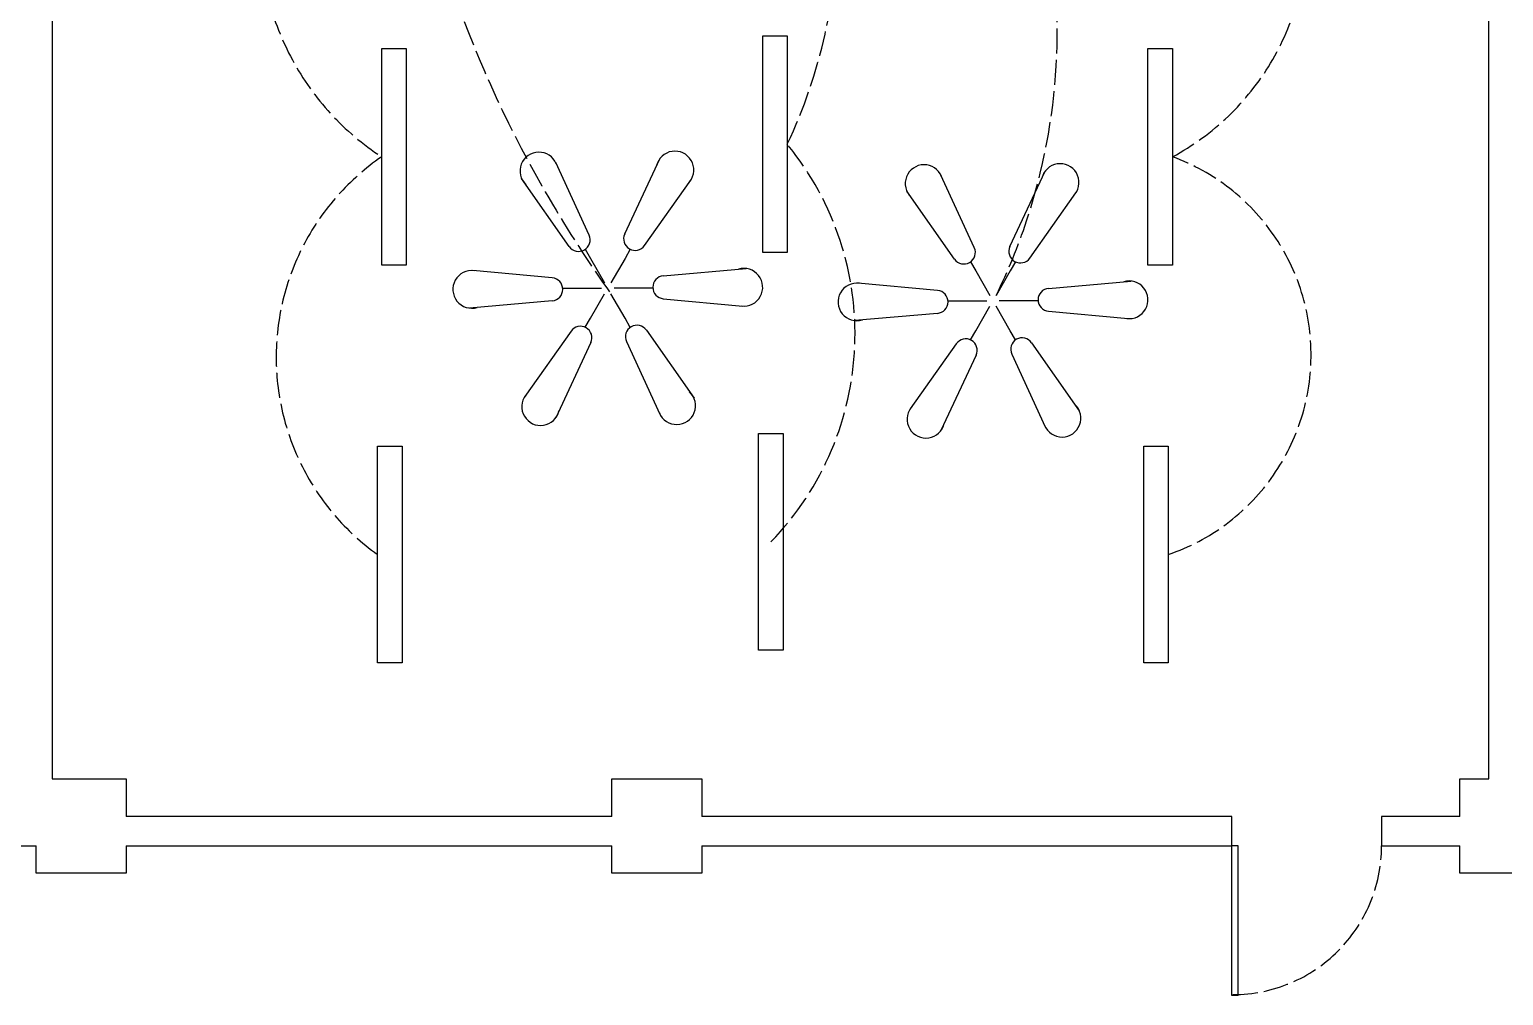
# Model space of a CAD drawing. Header units: centimetres. Extents: x 5373 to 12554, y -7923 to 4675.
# Drawn here: x 6347 to 7051, y -4955 to -4494 of the extents above; entities that cross this region are included whole.
import ezdxf

# ---------------------------------------------------------------- set-up
doc = ezdxf.new("R2010")
doc.units = ezdxf.units.CM
doc.linetypes.add('ACAD_ISO02W100', pattern=[15, 12, -3])
doc.linetypes.add('HIDDEN', pattern=[0.375, 0.25, -0.125])
for name, color, linetype in [('ELCETRICAN HIDDEN', 130, 'HIDDEN'), ('Electrical', 50, 'Continuous'), ('ELECTRICAL HIDDEN FAN', 210, 'HIDDEN')]:
    doc.layers.add(name, color=color, linetype=linetype)

# ---------------------------------------------------------------- blocks, each defined once
blk = doc.blocks.new('*U65')
at = {"layer": 'Electrical', "linetype": 'Continuous'}
for p, q in [((-11.98, 5.48), (27.55, 8.94)), ((-22, -0.5), (-35.5, -0.5)), ((-16.98, -0.5), (-22, -0.5)), ((-12.01, -5.48), (26, -8.99)), ((-11.5, -5.5), (-11.5, -5.5))]:
    blk.add_line(p, q, dxfattribs=at)
for centre, radius, start, end in [((26.5, 0), 9, 262.6286, 106.71207), ((-11.5, 0), 5.5, 95.00112, 264.72438)]:
    blk.add_arc(centre, radius, start, end, dxfattribs=at)
blk = doc.blocks.new('*U66')
at = {"layer": 'Electrical', "color": 0, "linetype": 'ByBlock', "lineweight": -2, "transparency": 16777216}
for p, rotation in [((-1234.18, 469.6), 119.9999999999999), ((-1195.68, 470.09), 59.99999999999997), ((-1253, 436), 180), ((-1233.32, 402.91), 239.9999999999999), ((-1194.82, 403.41), 300)]:
    blk.add_blockref('*U65', p, dxfattribs=dict(at, rotation=rotation))
blk.add_blockref('*U65', (-1176, 437), dxfattribs=at)
blk = doc.blocks.new('*U67')
at = {"layer": 'Electrical', "linetype": 'Continuous'}
for p, q in [((-11.98, 5.48), (27.55, 8.94)), ((-22, -0.5), (-35.5, -0.5)), ((-16.98, -0.5), (-22, -0.5)), ((-12.01, -5.48), (26, -8.99)), ((-11.5, -5.5), (-11.5, -5.5))]:
    blk.add_line(p, q, dxfattribs=at)
for centre, radius, start, end in [((26.5, 0), 9, 262.6286, 106.71207), ((-11.5, 0), 5.5, 95.00112, 264.72438)]:
    blk.add_arc(centre, radius, start, end, dxfattribs=at)
blk = doc.blocks.new('*U68')
at = {"layer": 'Electrical', "color": 0, "linetype": 'ByBlock', "lineweight": -2, "transparency": 16777216}
for p, rotation in [((-1234.18, 469.6), 119.9999999999999), ((-1195.68, 470.09), 59.99999999999997), ((-1253, 436), 180), ((-1233.32, 402.91), 239.9999999999999), ((-1194.82, 403.41), 300)]:
    blk.add_blockref('*U67', p, dxfattribs=dict(at, rotation=rotation))
blk.add_blockref('*U67', (-1176, 437), dxfattribs=at)

msp = doc.modelspace()

# ---------------------------------------------------------------- linework, layer by layer
for p, q in [((6357.71, -4203), (6357.71, -4851.91)), ((7043.91, -4851.91), (7043.91, -4203)), ((6625, -4869.91), (6393, -4869.91)), ((6921.16, -4869.91), (6668, -4869.91)), ((7030, -4869.91), (6992.66, -4869.91)), ((6077, -4883.91), (6350, -4883.91)), ((6393, -4883.91), (6625, -4883.91)), ((6668, -4883.91), (6921.16, -4883.91)), ((6921.16, -4955.41), (6921.16, -4883.91)), ((6924.16, -4883.91), (6921.16, -4883.91)), ((6924.16, -4955.41), (6924.16, -4883.91)), ((6992.66, -4883.91), (7030, -4883.91))]:
    msp.add_line(p, q)
at = {"linetype": 'Continuous'}
for p, q in [((6921.16, -4883.91), (6921.16, -4869.91)), ((6992.66, -4869.91), (6992.66, -4883.91)), ((6924.16, -4955.41), (6921.16, -4955.41))]:
    msp.add_line(p, q, dxfattribs=at)
at = {"linetype": 'ACAD_ISO02W100'}
msp.add_arc((6921.59, -4883.91), 71.07, 270, 0, dxfattribs=at)
at = {"layer": 'Defpoints', "linetype": 'Continuous'}
for points in [[(6357.71, -4851.91), (6393, -4851.91), (6393, -4869.91)], [(6625, -4869.91), (6625, -4851.91), (6668, -4851.91), (6668, -4869.91)], [(7030, -4869.91), (7030, -4851.91), (7043.91, -4851.91)], [(6393, -4883.91), (6393, -4896.91), (6350, -4896.91), (6350, -4883.91)], [(6668, -4883.91), (6668, -4896.91), (6625, -4896.91), (6625, -4883.91)], [(7073, -4883.91), (7073, -4896.91), (7030, -4896.91), (7030, -4883.91)]]:
    msp.add_lwpolyline(points, dxfattribs=at)
at = {"layer": 'ELCETRICAN HIDDEN', "linetype": 'ACAD_ISO02W100'}
for centre, radius, start, end in [((6482.05, -4441.46), 250.83, 334.68642, 25.31358), ((6585.02, -4447.46), 128.04, 123.11146, 236.88854), ((6835.2, -4447.46), 121.74, 298.23684, 61.76316), ((6580.75, -4650.41), 116.07, 124.45793, 234.33589), ((6598.21, -4639.3), 142.95, 315.939, 39.32258), ((6858.24, -4649.36), 100.76, 288.85123, 69.94258)]:
    msp.add_arc(centre, radius, start, end, dxfattribs=at)
at = {"layer": 'Electrical', "linetype": 'Continuous'}
for points in [[(6708.8, -4496.98), (6708.8, -4600.44), (6697.08, -4600.44), (6697.08, -4496.98)], [(6526.8, -4502.98), (6526.8, -4606.44), (6515.08, -4606.44), (6515.08, -4502.98)], [(6892.8, -4502.98), (6892.8, -4606.44), (6881.08, -4606.44), (6881.08, -4502.98)], [(6706.8, -4686.98), (6706.8, -4790.44), (6695.08, -4790.44), (6695.08, -4686.98)], [(6524.8, -4692.98), (6524.8, -4796.44), (6513.08, -4796.44), (6513.08, -4692.98)], [(6890.8, -4692.98), (6890.8, -4796.44), (6879.08, -4796.44), (6879.08, -4692.98)]]:
    msp.add_lwpolyline(points, close=True, dxfattribs=at)
at = {"layer": 'ELECTRICAL HIDDEN FAN', "linetype": 'ACAD_ISO02W100'}
for centre, radius, start, end in [((7094.05, -4283.15), 577.9, 172.72642, 215.67139), ((6550.33, -4494.81), 287.4, 333.96773, 94.89705)]:
    msp.add_arc(centre, radius, start, end, dxfattribs=at)

# ---------------------------------------------------------------- block references
at = {"layer": 'Electrical', "linetype": 'Continuous', "rotation": 180}
for name, p in [('*U68', (5408.58, -4181.04)), ('*U66', (5592.58, -4187.04))]:
    msp.add_blockref(name, p, dxfattribs=at)

doc.saveas('drawing.dxf')
